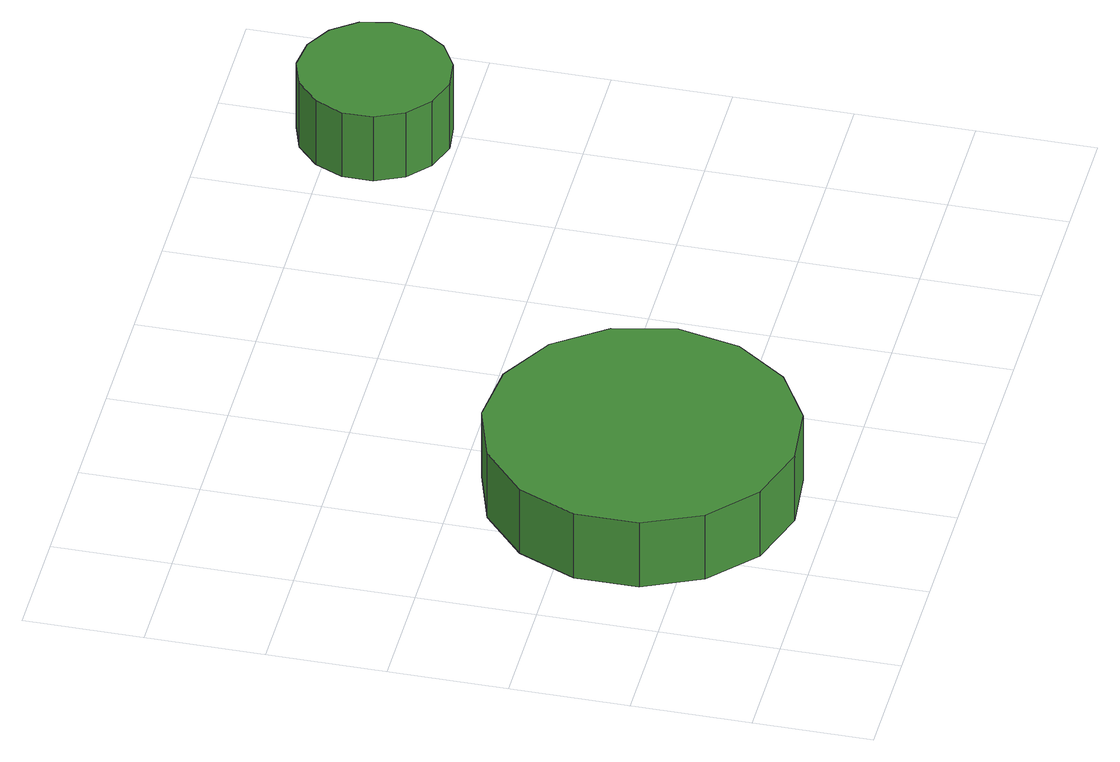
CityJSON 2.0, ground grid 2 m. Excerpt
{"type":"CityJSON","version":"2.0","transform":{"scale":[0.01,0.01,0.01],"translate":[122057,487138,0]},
"CityObjects":{
"tree1":{"type":"SolitaryVegetationObject","attributes":{"function":"something"},"geometry":[{"type":"MultiSurface","lod":"1","boundaries":[[[0,1,2,3,4,5,6,7,8,9,10,11,12,13,14]],[[15,16,17,18,19,20,21,22,23,24,25,26,27,28,29]],[[0,29,28,1]],[[1,28,27,2]],[[2,27,26,3]],[[3,26,25,4]],[[4,25,24,5]],[[5,24,23,6]],[[6,23,22,7]],[[7,22,21,8]],[[8,21,20,9]],[[9,20,19,10]],[[10,19,18,11]],[[11,18,17,12]],[[12,17,16,13]],[[13,16,15,14]],[[14,15,29,0]]]}]},
"tree2":{"type":"SolitaryVegetationObject","attributes":{"function":"something"},"geometry":[{"type":"MultiSurface","lod":"1","boundaries":[[[30,31,32,33,34,35,36,37,38,39,40,41,42,43,44]],[[45,46,47,48,49,50,51,52,53,54,55,56,57,58,59]],[[30,59,58,31]],[[31,58,57,32]],[[32,57,56,33]],[[33,56,55,34]],[[34,55,54,35]],[[35,54,53,36]],[[36,53,52,37]],[[37,52,51,38]],[[38,51,50,39]],[[39,50,49,40]],[[40,49,48,41]],[[41,48,47,42]],[[42,47,46,43]],[[43,46,45,44]],[[44,45,59,30]]]}]}
},
"vertices":[
[570,299,203],[547,404,203],[484,491,203],[391,545,203],[284,556,203],[181,523,203],[101,451,203],[57,352,203],[57,245,203],[101,146,203],[181,74,203],[284,41,203],[391,52,203],[484,106,203],[547,193,203],[547,193,74],[484,106,74],[391,52,74],[284,41,74],[181,74,74],[101,146,74],[57,245,74],[57,352,74],[101,451,74],[181,523,74],[284,556,74],[391,545,74],[484,491,74],[547,404,74],[570,299,74],
[1306,938,162],[1295,990,162],[1264,1032,162],[1219,1058,162],[1167,1064,162],[1117,1048,162],[1078,1012,162],[1056,964,162],[1056,912,162],[1078,864,162],[1117,829,162],[1167,812,162],[1219,818,162],[1264,844,162],[1295,887,162],[1295,887,33],[1264,844,33],[1219,818,33],[1167,812,33],[1117,829,33],[1078,864,33],[1056,912,33],[1056,964,33],[1078,1012,33],[1117,1048,33],[1167,1064,33],[1219,1058,33],[1264,1032,33],[1295,990,33],[1306,938,33]
]}
